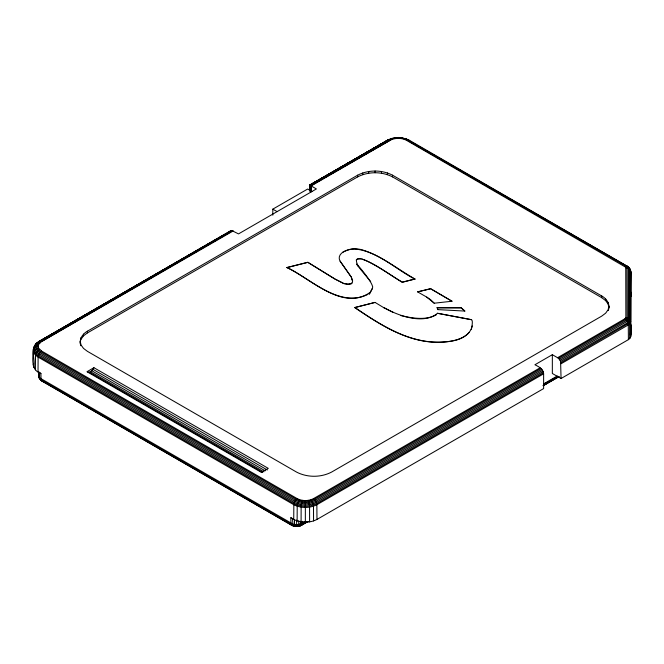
<?xml version="1.0" encoding="UTF-8"?>
<svg xmlns="http://www.w3.org/2000/svg" width="664" height="664" viewBox="0 0 664 664"><rect width="100%" height="100%" fill="white"/><g stroke="black" fill="none" stroke-linecap="round" stroke-linejoin="round"><path stroke-width="1" d="M309.731 190.278L309.739 185.098L387.734 140.046L391.345 138.535L392.582 139.232C397.122 137.863 402.235 138.054 406.468 140.287L625.754 267.252L625.87 317.5L625.43 318.446L557.577 357.713L552.34 354.692L534.91 364.76C538.604 366.603 543.542 368.985 543.625 373.815L543.625 388.581L316.969 519.439C308.801 523.68 298.41 522.95 290.824 517.762L290.94 524.104L291.845 525.39L294.019 526.22L299.705 526.104L307.706 521.755M398.334 137.888L398.334 138.344M472.253 325.916C469.149 336.465 474.279 320.837 471.415 319.683L437.476 313.275C423.557 325.169 397.736 315.516 383.925 307.648L393.304 312.478M552.34 354.692L552.34 373.483L561.063 378.513L628.393 339.644C632.626 337.428 630.161 331.867 630.8 328.182M630.518 337.511L630.8 271.767L629.879 268.629L628.451 266.969L408.941 140.046L405.322 138.535L404.086 139.232M309.939 191.298L309.963 185.231L388.457 139.822L390.2 140.287L392.582 139.232M630.8 291.903L630.617 296.833L630.36 269.526L628.451 266.969L626.65 265.932L624.907 266.397M630.568 290.774L630.8 271.767L630.36 269.526M310.611 191.821L310.727 185.671L391.943 138.734M40.039 378.953L38.778 377.268L38.512 371.915M630.451 272.555L630.518 270.538L629.696 269.393M40.695 380.115L42.662 381.335L41.035 379.825L40.919 373.483L39.616 372.496L39.558 378.646L41.94 381.111L291.845 525.39L294.559 526.012L292.567 525.606L41.384 380.596L38.778 377.268L38.794 374.264L38.512 375.492M372.346 288.458C364.461 302.103 374.181 287.354 372.496 286.358C370.686 277.793 338.814 243.696 370.67 281.553L370.67 281.42M630.485 294.874L630.634 292.94L630.759 296.202L630.8 295.638M630.8 324.156L630.344 335.137M298.277 525.448L299.24 526.22L301.423 525.39L302.444 523.132L305.133 521.572L298.758 524.361L297.53 526.544M35.399 345.587L35.972 343.761L39.757 341.138L231.811 230.557L238.517 233.902L316.388 188.941L309.739 185.098L388.457 139.822L309.789 185.131L387.178 140.56C393.013 137.506 399.994 136.942 406.227 139.108L401.952 137.73L401.313 138.568M40.919 373.483C30.693 370.288 32.885 358.643 33.2 350.335C33.424 346.492 35.756 343.288 39.035 341.362L231.811 230.557L40.595 341.221C35.889 343.155 35.889 349.729 40.595 351.663L296.31 499.295C301.871 502.158 308.835 502.158 314.387 499.295L541.044 368.437M35.549 344.591L39.035 341.362L40.595 341.221L232.616 230.624L41.5 341.603L38.52 344.583L35.159 345.247C33.648 348.617 36.138 352.003 39.035 353.605L294.75 501.237C301.265 504.599 309.432 504.599 315.948 501.237L542.604 370.379M33.2 365.092L33.574 363.457M540.139 367.781L313.483 498.639C308.486 501.212 302.211 501.212 297.215 498.639L41.5 350.999L38.52 348.027L38.52 344.583M80.825 345.736C78.618 340.001 82.27 333.901 87.416 331.203L357.655 175.18C368.371 169.66 381.808 169.66 392.524 175.18L601.742 295.978C606.888 298.667 610.54 304.768 608.332 310.511M80.195 342.973L81.033 337.586M608.963 306.038L608.124 309.723L605.659 313.159L601.742 316.106L331.502 472.129C320.778 477.648 307.349 477.648 296.634 472.129L87.416 351.339L83.498 348.392L81.033 344.956L80.195 341.271M300.742 521.198L300.742 523.879L299.24 526.22M302.369 500.357L301.141 505.993L301.091 521.896M386.83 141.324L387.734 140.046M340.068 261.118L351.347 277.112L352.293 280.216L351.347 277.253L340.068 261.118C337.569 256.661 340.757 252.743 345.355 250.851C350.36 248.543 356.078 248.402 361.39 249.598C381.061 255.54 397.346 268.937 414.95 279.013L402.392 282.258C404.666 285.047 344.998 241.223 358.402 266.463M352.036 283.047C351.132 284.101 353.472 281.096 352.293 280.083M394.25 138.203L398.334 137.456L402.417 138.203M87.947 372.23C90.736 372.487 92.761 369.931 93.931 367.707L268.281 468.369L261.334 472.378M383.925 307.781L375.06 302.411L354.734 307.573C380.148 324.746 408.086 343.105 440.058 342.284C451.229 341.744 465.522 340.242 471.249 329.053M36.653 343.155C29.913 349.679 35.673 359.531 33.756 367.549M33.756 347.878L34.852 346.351M81.033 339.287L83.498 335.859L87.416 332.913L357.655 176.89C368.371 171.37 381.808 171.37 392.524 176.89L601.742 297.679L605.659 300.626L608.124 304.062L608.963 307.747M299.597 499.693L297.215 505.055L297.132 520.949M390.449 139.108L391.345 138.535M360.884 258.761L357.597 259.192L356.194 260.047M354.734 307.432C380.148 324.613 408.086 342.973 440.058 342.143C450.25 341.811 462.318 340.117 469.249 332.357M35.159 345.247L33.366 349.289L33.756 352.783L35.399 355.074L38.014 357.041L293.729 504.673C300.875 508.358 309.822 508.358 316.969 504.673L543.625 373.815M227.993 232.666L230.889 230.74M286.856 267.584L307.839 262.388L334.947 279.096L343.844 283.628L348.011 284.3L351.19 283.736L348.011 284.159L343.844 283.495L334.947 278.963L307.839 262.255L286.856 267.584C310.237 278.008 342.433 311.873 369.981 292.45M400.973 315.607C411.912 318.18 426.412 320.704 436.58 314.645M41.5 350.999L39.757 352.551L38.13 355.929L38.014 371.807M297.215 498.639L295.472 500.183L293.845 503.561L293.729 519.439M41.035 379.825L38.794 376.72L39.558 378.646L41.035 379.825L290.94 524.104L295.372 525.407L296.634 524.519L300.286 524.958L306.818 521.514L302.327 524.104L300.742 523.879M351.19 283.736L351.646 283.32M313.806 183.297L311.117 184.858L313.79 183.33M321.857 178.608L319.176 180.168L320.911 179.23M323.65 177.562L329.908 173.91M331.701 172.872L334.382 171.304M336.175 170.266L342.441 166.614M344.226 165.577L354.966 159.318M356.759 158.281L387.178 140.56M56.938 331.751L58.731 330.713M77.539 319.824L79.331 318.786M92.761 311.001L95.45 309.441M105.302 303.738L107.983 302.178M113.361 299.066L116.051 297.513M117.835 296.476L119.628 295.438M122.317 293.878L124.11 292.841M130.376 289.213L132.169 288.176M133.962 287.138L136.643 285.578M138.436 284.541L140.228 283.503M142.918 281.951L144.702 280.913M146.495 279.876L148.288 278.838M150.977 277.278L152.762 276.241M154.554 275.203L160.829 271.576M163.51 270.016L165.303 268.978M167.096 267.941L173.362 264.313M175.155 263.276L176.948 262.238M179.629 260.678L185.007 257.566M186.8 256.528L197.54 250.303M199.333 249.266L205.599 245.638M207.392 244.601L213.667 240.966M215.451 239.928L218.141 238.376M219.933 237.33L226.2 233.703L219.908 237.322M300.701 525.606L307.88 521.456L300.701 525.606L298.7 526.012M545.825 383.825L547.617 382.788M549.418 381.75L552.108 380.19M553.9 379.152L556.598 377.592M229.91 231.163L38.479 341.877L144.462 280.797M146.263 279.768L173.204 264.239M174.997 263.201L218.116 238.359M233.288 230.881L41.5 341.603L40.595 341.221M272.804 215.186L272.804 209.152L307.673 189.024L311.964 191.498M93.931 367.707L86.984 371.716L261.4 472.378M557.577 357.713L558.474 358.369L626.534 318.952L627.148 317.633L626.99 267.194L625.812 266.015L404.725 138.734M541.882 369.325L315.226 500.183C309.158 503.312 301.547 503.312 295.472 500.183L39.757 352.551C36.08 350.866 34.171 345.778 37.541 342.807L39.674 342.981M558.474 358.369L559.32 359.257L627.563 319.699L628.335 318.039L628.335 268.281L627.563 266.621L625.43 266.795M559.32 359.257L560.043 360.311L628.451 320.629L629.356 318.678L629.356 268.92L629.123 267.907L628.136 267.426L625.754 267.252M543.16 371.533L316.504 502.391C309.648 505.926 301.049 505.926 294.193 502.391L38.479 354.759L35.972 352.874L34.395 350.675L33.864 348.318L35.665 346.84L38.13 346.301M561.063 378.513L560.59 361.465L627.928 322.596L629.879 320.637L630.136 269.758L628.335 268.281L625.87 267.741M543.509 372.703L316.852 503.561C309.781 507.205 300.916 507.205 293.845 503.561L38.13 355.929L35.549 353.987L33.922 351.721L35.159 349.721L38.52 348.027M560.939 362.644L629.555 322.804L630.634 320.48L630.634 270.729M561.063 363.756L628.393 324.879L630.518 322.754L630.36 321.683L629.123 319.691L625.754 317.99M543.774 383.8L557.237 376.031M543.658 384.68L558.009 376.388M550.323 381.086L552.124 380.049M554.813 378.497L556.606 377.459M543.111 385.676L558.889 376.646M543.708 385.452L559.146 376.588M323.584 177.695L325.368 176.674M327.153 175.645L328.929 174.624M335.162 171.038L336.947 170.009M374.363 148.495L376.139 147.474M543.451 384.564L557.835 376.289M543.169 385.352L558.449 376.554M286.856 267.443C310.677 278.814 339.271 308.378 367.831 294.418M414.95 279.146C395.229 269.053 377.401 250.801 354.319 248.958C350.31 248.925 346.044 250.519 342.848 252.22M39.674 349.629L37.541 350.874L35.549 353.987L35.399 369.84M406.468 140.287L408.219 139.822L409.837 141.324M301.979 524.875C298.675 526.552 294.584 526.552 291.288 524.875M295.729 526.544L293.554 526.104L292.973 524.958L294.501 524.361L296.634 524.519L297.895 525.407L300.286 524.958M361.996 259.035C376.256 264.006 389.029 274.722 402.392 282.117L414.95 279.013M417.606 291.878L430.629 288.657L451.976 301.232L430.629 288.79L417.606 291.878L426.728 297.099L434.206 303.216L451.976 301.232M354.734 307.573L375.06 302.411M390.839 138.668L394.715 137.73L395.354 138.568M290.94 524.104L294.501 524.361L295.571 526.486L297.688 526.486M394.457 137.805L398.334 137.506M295.372 525.407L297.895 525.407M437.211 307.689L461.131 307.731L464.85 311.067L437.825 309.623L437.211 307.689L437.825 309.623M437.211 307.822L461.131 307.864L464.85 311.067M625.87 317.5L629.356 318.678L630.8 321.525M626.65 265.932L629.555 268.405L627.928 266.671L405.322 138.535M407.04 139.473L409.489 140.56M290.824 517.762L292.525 518.518L292.973 524.958M292.525 523.879L39.616 377.866M625.43 318.446L628.451 320.629L629.555 322.804L629.696 338.657M272.804 209.152L277.096 211.625M92.968 369.333L267.318 469.987M91.773 370.703L265.235 470.851M90.462 371.699L263.915 471.847M89.142 372.222L262.595 472.37M434.206 303.216L430.77 299.829L426.728 297.099M624.907 318.836L626.65 320.388L628.277 323.766L628.393 339.644M313.483 498.639L315.226 500.183L316.852 503.561L316.969 519.439M311.101 499.693L313.483 505.055L313.566 520.949M560.043 360.311L560.59 361.465M308.328 500.357L309.557 505.993L309.607 521.896M310.868 191.68L310.727 185.671L390.2 140.287L311.159 185.92L311.159 191.855M310.096 191.19L309.963 185.231L389.295 139.905L310.345 185.455L310.354 190.634M309.739 185.098L309.781 190.195M630.8 271.767L630.8 336.283M608.124 302.352L608.124 304.062M605.659 298.924L605.659 300.626M601.742 295.978L601.742 297.679M471.415 319.683L437.476 313.275M392.524 175.18L392.524 176.89M387.419 172.922L387.419 174.624M381.468 171.503L381.468 173.204M375.085 171.013L375.085 172.715M368.711 171.503L368.711 173.204M362.76 172.922L362.76 174.624M357.655 175.18L357.655 176.89M305.349 500.581L305.349 522.219M302.444 521.34L302.444 523.132M298.758 520.775L298.758 524.361M296.634 520.045L296.634 524.519M294.501 519.887L294.501 524.361M87.416 331.203L87.416 332.913M83.498 334.15L83.498 335.859M39.267 376.828L39.267 378.189M38.794 371.359L38.778 377.268M630.8 333.552L630.684 334.407L630.725 324.92L630.8 333.552M317.384 181.214L315.591 182.251L317.351 181.28"/></g></svg>
